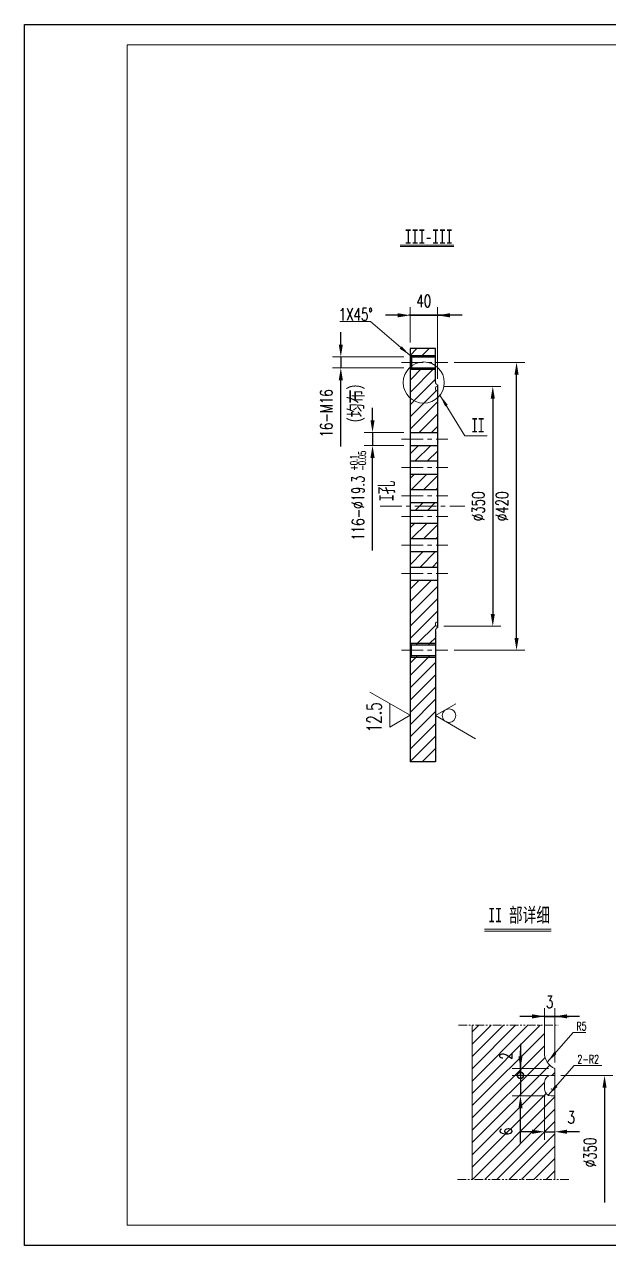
# Model space of a CAD drawing. Header units: millimetres. Extents: x 0 to 2520, y 0 to 1782.
# Drawn here: x 0 to 852, y 0 to 1782 of the extents above; entities that cross this region are included whole.
import ezdxf

# ---------------------------------------------------------------- set-up
doc = ezdxf.new("R2010")
doc.units = ezdxf.units.MM
doc.header["$PDSIZE"] = -3
doc.linetypes.add('CENTER', pattern=[50.8, 31.75, -6.35, 6.35, -6.35])
doc.linetypes.add('PHANTOM', pattern=[2.5, 1.25, -0.25, 0.25, -0.25, 0.25, -0.25])
doc.layers.get('0').update_dxf_attribs({"lineweight": 0})
for name, color, linetype, lineweight in [('07', 6, 'PHANTOM', 18), ('25C', 1, 'CENTER', 18), ('CAXA3', 7, 'Continuous', 25), ('尺寸线', 4, 'Continuous', 9), ('标注线', 4, 'Continuous', 5), ('粗线', 7, 'Continuous', 15), ('细线', 3, 'Continuous', 5)]:
    doc.layers.add(name, color=color, linetype=linetype, lineweight=lineweight)
doc.layers.add('边框', color=7, linetype='Continuous', lineweight=18, plot=False)
doc.styles.get("Standard").update_dxf_attribs({"font": 'romans.shx', "width": 0.7})
doc.styles.add('标准', font='', dxfattribs={"width": 0.667})
doc.styles.add('线性', font='romans.shx', dxfattribs={"width": 0.7})
doc.styles.get('标准').set_extended_font_data('宋体')
doc.dimstyles.new('标准', dxfattribs={"dimscale": 6, "dimtxt": 3, "dimasz": 3, "dimexe": 2, "dimexo": 1.5, "dimgap": 2, "dimtad": 1, "dimdec": 1, "dimzin": 12, "dimdsep": 46, "dimtxsty": 'Standard', "dimcen": 0, "dimdle": 6, "dimclrd": 256, "dimclre": 256, "dimclrt": 256, "dimadec": 1, "dimazin": 3, "dimtfac": 1, "dimtdec": 1, "dimtmove": 0, "dimatfit": 0, "dimfxl": 0, "dimtolj": 1, "dimarcsym": 0})
pattern_1 = [(45, (0, 0), (-8.98026, 8.98026), [])]

# ---------------------------------------------------------------- blocks, each defined once
blk = doc.blocks.new('*X67')
at = {"layer": '尺寸线', "linetype": 'ByBlock'}
for points in [[(717.9, 1288.8), (720.9, 1270.8), (714.9, 1270.8)], [(717.9, 868.8), (720.9, 886.8), (714.9, 886.8)]]:
    blk.add_hatch(color=256, dxfattribs=at).paths.add_polyline_path(points, flags=0)
for p, q in [((626.8, 1288.8), (729.9, 1288.8)), ((626.8, 868.8), (729.9, 868.8))]:
    blk.add_line(p, q, dxfattribs=at)
at = {"layer": '尺寸线', "linetype": 'ByBlock', "lineweight": -2}
blk.add_line((717.9, 886.8), (717.9, 1270.8), dxfattribs=at)
at = {"layer": '尺寸线', "linetype": 'ByBlock', "insert": (696.9, 1078.8), "char_height": 18, "width": 73.8, "attachment_point": 5, "rotation": 90}
blk.add_mtext('%%C420', dxfattribs=at)
blk = doc.blocks.new('*X68')
at = {"layer": '尺寸线', "linetype": 'ByBlock'}
for points in [[(461.5, 1296.8), (458.5, 1314.8), (464.5, 1314.8)], [(461.5, 1280.8), (458.5, 1262.8), (464.5, 1262.8)]]:
    blk.add_hatch(color=256, dxfattribs=at).paths.add_polyline_path(points, flags=0)
at = {"layer": '尺寸线', "linetype": 'ByBlock', "lineweight": -2}
for p, q in [((461.5, 1314.8), (461.5, 1332.8)), ((461.5, 1296.8), (461.5, 1280.8)), ((562.5, 1296.8), (562.5, 1296.8)), ((461.5, 1166.2), (461.5, 1262.8))]:
    blk.add_line(p, q, dxfattribs=at)
at = {"layer": '尺寸线', "linetype": 'ByBlock'}
for p, q in [((553.5, 1296.8), (449.5, 1296.8)), ((553.6, 1280.8), (449.5, 1280.8))]:
    blk.add_line(p, q, dxfattribs=at)
at = {"layer": '尺寸线', "linetype": 'ByBlock', "insert": (440.5, 1214.5), "char_height": 18, "width": 93.6, "attachment_point": 5, "rotation": 90}
blk.add_mtext('16-M16', dxfattribs=at)
blk = doc.blocks.new('*X69')
at = {"layer": '尺寸线', "linetype": 'ByBlock'}
for points in [[(562.6, 1357.5), (544.6, 1354.5), (544.6, 1360.5)], [(602.6, 1357.5), (620.6, 1354.5), (620.6, 1360.5)]]:
    blk.add_hatch(color=256, dxfattribs=at).paths.add_polyline_path(points, flags=0)
at = {"layer": '尺寸线', "linetype": 'ByBlock', "lineweight": -2}
for p, q in [((544.6, 1357.5), (526.6, 1357.5)), ((616.8, 1357.5), (560.4, 1357.5)), ((562.6, 1357.5), (602.6, 1357.5)), ((582.6, 1357.5), (616.8, 1357.5)), ((582.6, 1357.5), (616.8, 1357.5)), ((638.6, 1357.5), (620.6, 1357.5))]:
    blk.add_line(p, q, dxfattribs=at)
at = {"layer": '尺寸线', "linetype": 'ByBlock'}
for p, q in [((562.6, 1317.8), (562.6, 1369.5)), ((602.6, 1264.8), (602.6, 1369.5))]:
    blk.add_line(p, q, dxfattribs=at)
at = {"layer": '尺寸线', "linetype": 'ByBlock', "insert": (582.6, 1378.5), "char_height": 18, "width": 30.6, "attachment_point": 5}
blk.add_mtext('40', dxfattribs=at)
blk = doc.blocks.new('*X70')
at = {"layer": '尺寸线', "linetype": 'Continuous'}
blk.add_hatch(color=256, dxfattribs=at).paths.add_polyline_path([(606.2, 1241), (617.5, 1226.9), (613.7, 1224.5)], flags=0)
for p, q in [((606.2, 1241), (642.6, 1181.6)), ((642.6, 1181.6), (675.1, 1181.6))]:
    blk.add_line(p, q, dxfattribs=at)
at = {"layer": '尺寸线'}
blk.add_line((675.1, 1181.6), (675.1, 1181.6), dxfattribs=at)
blk = doc.blocks.new('*X71')
at = {"layer": '尺寸线', "linetype": 'ByBlock'}
for points in [[(507.8, 1186.5), (504.8, 1204.5), (510.8, 1204.5)], [(507.8, 1167.5), (504.8, 1149.5), (510.8, 1149.5)]]:
    blk.add_hatch(color=256, dxfattribs=at).paths.add_polyline_path(points, flags=0)
at = {"layer": '尺寸线', "linetype": 'ByBlock', "lineweight": -2}
for p, q in [((507.8, 1204.5), (507.8, 1222.5)), ((507.8, 1186.5), (507.8, 1167.5)), ((562.6, 1186.5), (562.6, 1186.5)), ((507.8, 1014.4), (507.8, 1149.5))]:
    blk.add_line(p, q, dxfattribs=at)
at = {"layer": '尺寸线', "linetype": 'ByBlock'}
for p, q in [((553.6, 1186.5), (495.8, 1186.5)), ((553.6, 1167.5), (495.8, 1167.5))]:
    blk.add_line(p, q, dxfattribs=at)
at = {"layer": '尺寸线', "linetype": 'ByBlock', "insert": (486.8, 1076.2), "char_height": 18, "width": 131.4, "attachment_point": 5, "rotation": 90}
blk.add_mtext('116-%%C19.3', dxfattribs=at)
blk = doc.blocks.new('*X76')
at = {"layer": '尺寸线', "linetype": 'ByBlock'}
for points in [[(758.6, 166.1), (740.6, 163.1), (740.6, 169.1)], [(773.6, 166.1), (791.6, 163.1), (791.6, 169.1)]]:
    blk.add_hatch(color=256, dxfattribs=at).paths.add_polyline_path(points, flags=0)
at = {"layer": '尺寸线', "linetype": 'ByBlock', "lineweight": -2}
for p, q in [((758.6, 228.4), (758.6, 228.4)), ((740.6, 166.1), (722.6, 166.1)), ((758.6, 166.1), (773.6, 166.1)), ((809.6, 166.1), (791.6, 166.1))]:
    blk.add_line(p, q, dxfattribs=at)
at = {"layer": '尺寸线', "linetype": 'ByBlock'}
for p, q in [((758.6, 219.4), (758.6, 154.1)), ((773.6, 175.6), (773.6, 154.1))]:
    blk.add_line(p, q, dxfattribs=at)
at = {"layer": '尺寸线', "linetype": 'ByBlock', "insert": (797.6, 187.1), "char_height": 18, "width": 10.8, "attachment_point": 5}
blk.add_mtext('3', dxfattribs=at)
blk = doc.blocks.new('_DotSmall')
at = {"color": 0, "linetype": 'ByBlock'}
blk.add_lwpolyline([(-0.0625, 0, 0.5, 0.5, 1), (0.0625, 0, 0.5, 0.5, 1)], format="xyseb", close=True, dxfattribs=at)
blk = doc.blocks.new('*X77')
at = {"layer": '尺寸线', "linetype": 'ByBlock'}
blk.add_hatch(color=256, dxfattribs=at).paths.add_polyline_path([(723.6, 218.4), (720.6, 200.4), (726.6, 200.4)], flags=0)
at = {"layer": '尺寸线', "linetype": 'ByBlock', "lineweight": -2}
for p, q in [((723.6, 248.4), (723.6, 284.4)), ((723.6, 248.4), (723.6, 218.4)), ((768.6, 248.4), (768.6, 248.4)), ((723.6, 150.6), (723.6, 200.4))]:
    blk.add_line(p, q, dxfattribs=at)
at = {"layer": '尺寸线', "linetype": 'ByBlock'}
for p, q in [((759.6, 248.4), (711.6, 248.4)), ((759.6, 218.4), (711.6, 218.4))]:
    blk.add_line(p, q, dxfattribs=at)
at = {"layer": '尺寸线', "linetype": 'ByBlock', "lineweight": -2, "xscale": 18, "yscale": 18, "zscale": 18, "rotation": 270}
blk.add_blockref('_DotSmall', (723.6, 248.4), dxfattribs=at)
at = {"layer": '尺寸线', "linetype": 'ByBlock', "insert": (702.6, 166.5), "char_height": 18, "width": 36, "attachment_point": 5, "rotation": 90}
blk.add_mtext('6', dxfattribs=at)
blk = doc.blocks.new('*X78')
at = {"layer": '尺寸线', "linetype": 'ByBlock'}
blk.add_hatch(color=256, dxfattribs=at).paths.add_polyline_path([(723.6, 258.4), (720.6, 276.4), (726.6, 276.4)], flags=0)
at = {"layer": '尺寸线', "linetype": 'ByBlock', "lineweight": -2}
for p, q in [((723.6, 294.4), (723.6, 248.4)), ((723.6, 260.5), (723.6, 258.4))]:
    blk.add_line(p, q, dxfattribs=at)
at = {"layer": '尺寸线', "linetype": 'ByBlock'}
for p, q in [((764.6, 258.4), (711.6, 258.4)), ((764.6, 248.4), (711.6, 248.4))]:
    blk.add_line(p, q, dxfattribs=at)
at = {"layer": '尺寸线', "linetype": 'ByBlock', "lineweight": -2, "xscale": 18, "yscale": 18, "zscale": 18, "rotation": 90}
blk.add_blockref('_DotSmall', (723.6, 248.4), dxfattribs=at)
at = {"layer": '尺寸线', "linetype": 'ByBlock', "insert": (702.6, 276.7), "char_height": 18, "width": 36, "attachment_point": 5, "rotation": 90}
blk.add_mtext('2', dxfattribs=at)
blk = doc.blocks.new('*X79')
at = {"layer": '尺寸线', "linetype": 'ByBlock'}
for points in [[(758.6, 334.5), (740.6, 331.5), (740.6, 337.5)], [(773.6, 334.5), (791.6, 331.5), (791.6, 337.5)]]:
    blk.add_hatch(color=256, dxfattribs=at).paths.add_polyline_path(points, flags=0)
for p, q in [((758.6, 290.3), (758.6, 346.5)), ((773.6, 267.4), (773.6, 346.5))]:
    blk.add_line(p, q, dxfattribs=at)
at = {"layer": '尺寸线', "linetype": 'ByBlock', "lineweight": -2}
for p, q in [((740.6, 334.5), (722.6, 334.5)), ((794.3, 334.5), (749.9, 334.5)), ((758.6, 334.5), (773.6, 334.5)), ((766.1, 334.5), (794.3, 334.5)), ((766.1, 334.5), (794.3, 334.5)), ((809.6, 334.5), (791.6, 334.5))]:
    blk.add_line(p, q, dxfattribs=at)
at = {"layer": '尺寸线', "linetype": 'ByBlock', "insert": (766.1, 355.5), "char_height": 18, "width": 10.8, "attachment_point": 5}
blk.add_mtext('3', dxfattribs=at)
blk = doc.blocks.new('*X80')
at = {"layer": '尺寸线', "linetype": 'Continuous'}
blk.add_hatch(color=256, dxfattribs=at).paths.add_polyline_path([(762.7, 267.6), (772.8, 282.6), (776.2, 279.7)], flags=0)
for p, q in [((762.7, 267.6), (800.4, 311)), ((800.4, 311), (819.1, 311))]:
    blk.add_line(p, q, dxfattribs=at)
at = {"layer": '尺寸线'}
blk.add_line((819.1, 311), (819.1, 311), dxfattribs=at)
blk = doc.blocks.new('*X81')
at = {"layer": '尺寸线', "linetype": 'Continuous'}
blk.add_hatch(color=256, dxfattribs=at).paths.add_polyline_path([(562.6, 1298.8), (547.4, 1308.9), (550.4, 1312.3)], flags=0)
for p, q in [((504.7, 1348.5), (460.3, 1348.5)), ((562.6, 1298.8), (504.7, 1348.5))]:
    blk.add_line(p, q, dxfattribs=at)
at = {"layer": '尺寸线'}
blk.add_line((460.3, 1348.5), (460.3, 1348.5), dxfattribs=at)
blk = doc.blocks.new('*X82')
at = {"layer": '尺寸线', "linetype": 'ByBlock'}
for points in [[(683.2, 1253.8), (680.2, 1235.8), (686.2, 1235.8)], [(683.2, 903.8), (680.2, 921.8), (686.2, 921.8)]]:
    blk.add_hatch(color=256, dxfattribs=at).paths.add_polyline_path(points, flags=0)
for p, q in [((611.6, 1253.8), (695.2, 1253.8)), ((611.6, 903.8), (695.2, 903.8))]:
    blk.add_line(p, q, dxfattribs=at)
at = {"layer": '尺寸线', "linetype": 'ByBlock', "lineweight": -2}
blk.add_line((683.2, 1235.8), (683.2, 921.8), dxfattribs=at)
at = {"layer": '尺寸线', "linetype": 'ByBlock', "insert": (662.2, 1078.8), "char_height": 18, "width": 70.2, "attachment_point": 5, "rotation": 90}
blk.add_mtext('%%C350', dxfattribs=at)
blk = doc.blocks.new('*X91')
at = {"layer": '尺寸线', "linetype": 'Continuous'}
blk.add_hatch(color=256, dxfattribs=at).paths.add_polyline_path([(764.1, 219.4), (774.2, 234.5), (777.6, 231.5)], flags=0)
for p, q in [((764.1, 219.4), (801.8, 262.8)), ((801.8, 262.8), (842.1, 262.8))]:
    blk.add_line(p, q, dxfattribs=at)
at = {"layer": '尺寸线'}
blk.add_line((842.1, 262.8), (842.1, 262.8), dxfattribs=at)

msp = doc.modelspace()

# ---------------------------------------------------------------- hatches: boundary and pattern name
at = {"layer": '尺寸线'}
h = msp.add_hatch(dxfattribs=at)
h.set_pattern_fill('ANSI31', color=256, style=0, pattern_type=0)
h.set_pattern_definition(pattern_1)
h.paths.add_polyline_path([(599.58, 1298.85), (599.58, 1308.85), (562.58, 1308.85), (562.58, 1298.85)], flags=0)
h.paths.add_polyline_path([(599.58, 1296.85), (599.58, 1298.85), (562.58, 1298.85), (564.58, 1296.85)], flags=0)
h.paths.add_polyline_path([(599.58, 1278.85), (599.58, 1280.85), (564.58, 1280.85), (562.58, 1278.85)], flags=0)
edge = h.paths.add_edge_path(flags=0)
edge.add_line((602.59, 1237.14), (602.58, 1247.85))
edge.add_line((602.58, 1247.85), (601.58, 1247.85))
edge.add_arc((601.58, 1249.85), 2, 180, 270, ccw=False)
edge.add_line((599.58, 1249.85), (599.58, 1251.85))
edge.add_arc((601.58, 1251.85), 2, 90, 180, ccw=False)
edge.add_line((601.58, 1253.85), (602.58, 1253.85))
edge.add_line((602.58, 1253.85), (602.58, 1255.85))
edge.add_arc((604.58, 1260.43), 5, 180, 246.42184, ccw=False)
edge.add_line((599.58, 1260.43), (599.58, 1278.85))
edge.add_line((599.58, 1278.85), (562.58, 1278.85))
edge.add_line((562.58, 1278.85), (562.56, 1236.96))
edge.add_arc((582.48, 1259.4), 30, 228.41347, 312.09885)
edge = h.paths.add_edge_path(flags=0)
edge.add_line((602.58, 1186.51), (602.59, 1237.14))
edge.add_arc((582.48, 1259.4), 30, 228.41347, 312.09885, ccw=False)
edge.add_line((562.56, 1236.96), (562.58, 1186.51))
edge.add_line((562.58, 1186.51), (602.58, 1186.51))
h.paths.add_polyline_path([(602.58, 1144.94), (602.58, 1167.46), (562.58, 1167.46), (562.58, 1144.94)], flags=0)
h.paths.add_polyline_path([(602.58, 1103.37), (602.58, 1125.89), (562.58, 1125.89), (562.58, 1103.37)], flags=0)
h.paths.add_polyline_path([(602.58, 1078.85), (602.58, 1084.32), (562.58, 1084.32), (562.58, 1078.85)], flags=0)
h.paths.add_polyline_path([(602.58, 1073.37), (602.58, 1078.85), (562.58, 1078.85), (562.58, 1073.37)], flags=0)
h.paths.add_polyline_path([(602.58, 1031.8), (602.58, 1054.32), (562.58, 1054.32), (562.58, 1031.8)], flags=0)
h.paths.add_polyline_path([(602.58, 990.23), (602.58, 1012.75), (562.58, 1012.75), (562.58, 990.23)], flags=0)
edge = h.paths.add_edge_path(flags=0)
edge.add_line((599.58, 878.85), (599.58, 897.27))
edge.add_arc((604.58, 897.27), 5, 113.57816, 180, ccw=False)
edge.add_line((602.58, 901.85), (602.58, 903.85))
edge.add_line((602.58, 903.85), (601.58, 903.85))
edge.add_arc((601.58, 905.85), 2, 180, 270, ccw=False)
edge.add_line((599.58, 905.85), (599.58, 907.85))
edge.add_arc((601.58, 907.85), 2, 90, 180, ccw=False)
edge.add_line((601.58, 909.85), (602.58, 909.85))
edge.add_line((602.58, 909.85), (602.58, 971.18))
edge.add_line((602.58, 971.18), (562.58, 971.18))
edge.add_line((562.58, 971.18), (562.58, 878.85))
edge.add_line((562.58, 878.85), (599.58, 878.85))
h.paths.add_polyline_path([(599.58, 705.85), (599.58, 858.85), (562.58, 858.85), (562.58, 705.85)], flags=0)
h = msp.add_hatch(dxfattribs=at)
h.set_pattern_fill('ANSI31', color=256, style=0, pattern_type=0)
h.set_pattern_definition(pattern_1)
h.paths.add_polyline_path([(599.58, 876.85), (599.58, 878.85), (562.58, 878.85), (564.58, 876.85)], flags=0)
h.paths.add_polyline_path([(599.58, 858.85), (599.58, 860.85), (564.58, 860.85), (562.58, 858.85)], flags=0)
h = msp.add_hatch(dxfattribs=at)
h.set_pattern_fill('ANSI31', color=256, style=0, pattern_type=0)
h.set_pattern_definition(pattern_1)
edge = h.paths.add_edge_path(flags=0)
edge.add_line((773.63, 96.65), (773.63, 218.35))
edge.add_line((773.63, 218.35), (768.68, 218.35))
edge.add_arc((768.63, 228.35), 10, 179.73398, 270.26602, ccw=False)
edge.add_line((758.63, 228.4), (758.63, 238.31))
edge.add_arc((768.63, 238.35), 10, 89.73398, 180.26602, ccw=False)
edge.add_line((768.68, 248.35), (773.63, 248.35))
edge.add_line((773.63, 248.35), (773.67, 258.34))
edge.add_arc((783.63, 281.27), 25, 179.89359, 246.52823, ccw=False)
edge.add_line((758.63, 281.31), (758.63, 321.46))
edge.add_line((758.63, 321.46), (653.2, 321.46))
edge.add_line((653.2, 321.46), (653.2, 96.65))
edge.add_line((653.2, 96.65), (773.63, 96.65))
msp.add_hatch(color=256, dxfattribs=at).paths.add_polyline_path([(846.24, 248.35), (843.24, 230.35), (849.24, 230.35)], flags=0)

# ---------------------------------------------------------------- linework, layer by layer
at = {"layer": '07', "ltscale": 10}
for p, q in [((633.2, 321.46), (778.63, 321.46)), ((631.7, 96.65), (795.13, 96.65))]:
    msp.add_line(p, q, dxfattribs=at)
at = {"layer": '25C'}
for p, q in [((549.96, 1288.85), (617.81, 1288.85)), ((549.96, 1176.99), (617.81, 1176.99)), ((549.96, 1135.42), (617.81, 1135.42)), ((549.96, 1093.85), (617.81, 1093.85)), ((518.74, 1078.85), (642.27, 1078.85)), ((549.96, 1063.85), (617.81, 1063.85)), ((549.96, 1022.28), (617.81, 1022.28)), ((549.96, 980.71), (617.81, 980.71)), ((549.96, 868.85), (617.81, 868.85))]:
    msp.add_line(p, q, dxfattribs=at)
at = {"layer": 'CAXA3', "color": 0, "linetype": 'Continuous', "lineweight": 25}
for p, q in [((562.58, 1308.85), (562.58, 705.85)), ((599.58, 1308.85), (562.58, 1308.85)), ((599.58, 1260.43), (599.58, 1308.85)), ((564.58, 1296.85), (562.58, 1298.85)), ((564.58, 1296.85), (599.58, 1296.85)), ((564.58, 1296.85), (564.58, 1280.85)), ((564.58, 1280.85), (562.58, 1278.85)), ((564.58, 1280.85), (599.58, 1280.85)), ((602.58, 1255.85), (602.58, 1253.85)), ((602.58, 1253.85), (602.58, 903.85)), ((562.58, 1186.51), (602.58, 1186.51)), ((562.58, 1167.46), (602.58, 1167.46)), ((562.58, 1144.94), (602.58, 1144.94)), ((562.58, 1125.89), (602.58, 1125.89)), ((562.58, 1103.37), (602.58, 1103.37)), ((562.58, 1084.32), (602.58, 1084.32)), ((562.58, 1073.37), (602.58, 1073.37)), ((562.58, 1054.32), (602.58, 1054.32)), ((562.58, 1031.8), (602.58, 1031.8)), ((562.58, 1012.75), (602.58, 1012.75)), ((562.58, 990.23), (602.58, 990.23)), ((562.58, 971.18), (602.58, 971.18)), ((599.58, 897.27), (599.58, 705.85)), ((602.58, 901.85), (602.58, 903.85)), ((602.58, 903.85), (602.58, 901.85)), ((564.58, 876.85), (562.58, 878.85)), ((564.58, 876.85), (599.58, 876.85)), ((564.58, 860.85), (564.58, 876.85)), ((564.58, 860.85), (562.58, 858.85)), ((564.58, 860.85), (599.58, 860.85)), ((599.58, 705.85), (562.58, 705.85))]:
    msp.add_line(p, q, dxfattribs=at)
at = {"layer": '尺寸线'}
for p, q in [((547.92, 1459.97), (626.25, 1459.97)), ((547.92, 1457.97), (626.25, 1457.97)), ((670.94, 461.88), (768.47, 461.88)), ((670.94, 458.88), (768.47, 458.88)), ((782.63, 248.35), (858.24, 248.35))]:
    msp.add_line(p, q, dxfattribs=at)
at = {"layer": '尺寸线', "lineweight": -2}
msp.add_line((846.24, 230.35), (846.24, 62.79), dxfattribs=at)
at = {"layer": '尺寸线'}
msp.add_circle((582.48, 1259.4), 30, dxfattribs=at)
for p in [(600.37, 1248.25), (600.37, 909.44), (773.63, 248.35), (762.6, 220.38), (768.63, 228.35)]:
    msp.add_point(p, dxfattribs=at)
at = {"layer": '标注线'}
for p, q in [((562.58, 773.81), (504, 807.63)), ((532.84, 756.64), (532.84, 790.98)), ((599.58, 773.39), (629.31, 790.56)), ((562.58, 773.81), (532.84, 756.64)), ((599.58, 773.39), (658.15, 739.57))]:
    msp.add_line(p, q, dxfattribs=at)
msp.add_circle((619.4, 773.39), 9.91, dxfattribs=at)
at = {"layer": '粗线'}
for p, q in [((2490, 1752), (150, 1752)), ((150, 1752), (150, 30)), ((599.58, 1251.85), (599.58, 1249.85)), ((602.58, 1253.85), (601.58, 1253.85)), ((602.58, 1247.85), (601.58, 1247.85)), ((602.58, 1255.85), (602.58, 1253.85)), ((602.58, 909.85), (601.58, 909.85)), ((599.58, 905.85), (599.58, 907.85)), ((602.58, 903.85), (601.58, 903.85)), ((602.58, 901.85), (602.58, 903.85)), ((653.2, 321.46), (653.2, 96.65)), ((758.63, 321.46), (758.63, 281.27)), ((773.63, 258.35), (773.63, 248.35)), ((758.63, 238.35), (758.63, 228.35)), ((773.63, 248.35), (768.63, 248.35)), ((773.63, 248.35), (773.63, 96.65)), ((773.63, 218.35), (768.63, 218.35)), ((150, 30), (2490, 30))]:
    msp.add_line(p, q, dxfattribs=at)
for centre, radius, start, end in [((604.58, 1260.43), 5, 180, 246.42182), ((601.58, 1251.85), 2, 90, 180), ((601.58, 1249.85), 2, 180, 270), ((601.58, 907.85), 2, 90, 180), ((601.58, 905.85), 2, 180, 270), ((604.58, 897.27), 5, 113.57818, 180), ((783.63, 281.27), 25, 180, 246.42182), ((768.63, 238.35), 10, 90, 180), ((768.63, 228.35), 10, 180, 270)]:
    msp.add_arc(centre, radius, start, end, dxfattribs=at)
at = {"layer": '细线', "linetype": 'Continuous', "lineweight": 25}
for p, q in [((562.58, 1298.85), (599.58, 1298.85)), ((562.58, 1278.85), (599.58, 1278.85)), ((562.58, 878.85), (599.58, 878.85)), ((562.58, 858.85), (599.58, 858.85))]:
    msp.add_line(p, q, dxfattribs=at)
at = {"layer": '边框', "linetype": 'Continuous', "lineweight": 25}
for p, q in [((0, 0), (0, 1782)), ((0, 1782), (2520, 1782)), ((2520, 0), (0, 0))]:
    msp.add_line(p, q, dxfattribs=at)

# ---------------------------------------------------------------- block references
at = {"layer": '尺寸线'}
for name in ['*X81', '*X70', '*X80', '*X91']:
    msp.add_blockref(name, (0, 0), dxfattribs=at)

# ---------------------------------------------------------------- texts
at = {"layer": '尺寸线', "width": 0.707}
for s, p in [('R5', (805.19, 314.07)), ('2-R2', (806.59, 265.93))]:
    msp.add_text(s, height=12, dxfattribs=at).set_placement(p)
at = {"layer": '尺寸线', "char_height": 21}
for s, insert, width, attachment_point, style in [('{\\fSimSun|b0|i0|c119|p8;III-III}', (589.82, 1472.39), 138.5067, 5, '线性'), ('II', (651.98, 1207.56), 16.8317, 1, '标准'), ('{\\fSimSun|b0|i0|c119|p8;II} 部详细', (721.73, 481.2), 179.62, 5, '线性')]:
    msp.add_mtext(s, dxfattribs=dict(at, insert=insert, width=width, attachment_point=attachment_point, style=style))
at = {"layer": '尺寸线', "insert": (458.5, 1367.75), "char_height": 18, "width": 37.8255, "attachment_point": 1}
msp.add_mtext('1X45%%D', dxfattribs=at)
at = {"layer": '尺寸线', "rotation": 90}
for s, insert, char_height, width, attachment_point, style in [('（均布）', (484.66, 1228.99), 21, 119.8867, 5, '线性'), ('{\\Fromans,gbcbig.shx;-0.05}', (487.51, 1131.04), 10.5, 47.3201, 1, '标准'), ('{\\Fromans,gbcbig.shx;+0.1}', (475.27, 1131.04), 10.5, 47.3201, 1, '标准'), ('{\\fSimSun|b0|i0|c119|p8;I}孔', (529.24, 1101.16), 21, 57.0033, 5, '线性')]:
    msp.add_mtext(s, dxfattribs=dict(at, insert=insert, char_height=char_height, width=width, attachment_point=attachment_point, style=style))
at = {"layer": '尺寸线', "attachment_point": 5, "rotation": 90}
for s, insert, char_height, width in [('12.5', (510.18, 770.9), 21, 54.6), ('%%C350', (825.24, 136.03), 18, 70.2)]:
    msp.add_mtext(s, dxfattribs=dict(at, insert=insert, char_height=char_height, width=width))

# ---------------------------------------------------------------- dimensions: what is measured, and where the dimension line sits
at = {"layer": '尺寸线'}
dim = msp.add_linear_dim(base=(602.58, 1357.54), p1=(562.58, 1308.85), p2=(602.58, 1255.85), dimstyle='标准', override={"dimsah": 1, "dimtmove": 1, "dimtzin": 0}, dxfattribs=at)
dim.commit()
dim.dimension.update_dxf_attribs({"geometry": '*X69', "text_midpoint": (582.58, 1378.54), "dimtype": 160})
for base, p1, p2, text, override, picture, middle in [((461.5, 1280.85), (562.45, 1296.85), (562.6, 1280.85), '16-M16', {"dimsah": 1, "dimtzin": 0}, '*X68', (461.5, 1214.55)), ((717.9, 1288.85), (617.81, 868.85), (617.81, 1288.85), '%%C<>', {"dimsah": 1, "dimtmove": 1, "dimtzin": 0}, '*X67', (696.9, 1078.85)), ((507.79, 1167.46), (562.58, 1186.51), (562.58, 1167.46), '116-%%C19.3', {"dimsah": 1, "dimtzin": 0}, '*X71', (507.79, 1076.22)), ((723.62, 248.35), (773.63, 258.35), (773.63, 248.35), '2', {"dimblk2": 'DotSmall', "dimsah": 1, "dimatfit": 3, "dimtzin": 0}, '*X78', (723.62, 276.68))]:
    dim = msp.add_linear_dim(base=base, p1=p1, p2=p2, angle=90, text=text, dimstyle='标准', override=override, dxfattribs=at)
    dim.commit()
    dim.dimension.update_dxf_attribs({"geometry": picture, "text_midpoint": middle, "dimtype": 160})
for base, p1, p2, text, override, picture, middle in [((683.18, 903.85), (602.58, 1253.85), (602.58, 903.85), '%%C<>', {"dimsah": 1, "dimtzin": 0}, '*X82', (662.18, 1078.85)), ((723.62, 218.35), (768.63, 248.35), (768.63, 218.35), '6', {"dimblk1": 'DotSmall', "dimsah": 1, "dimatfit": 3, "dimtzin": 0}, '*X77', (702.62, 166.45))]:
    dim = msp.add_linear_dim(base=base, p1=p1, p2=p2, angle=90, text=text, dimstyle='标准', override=override, dxfattribs=at)
    dim.commit()
    dim.dimension.update_dxf_attribs({"geometry": picture, "text_midpoint": middle})
for base, p1, p2, picture, middle in [((773.63, 334.45), (758.63, 281.27), (773.63, 258.35), '*X79', (766.13, 355.45)), ((773.63, 166.06), (758.63, 228.35), (773.63, 184.64), '*X76', (797.63, 187.06))]:
    dim = msp.add_linear_dim(base=base, p1=p1, p2=p2, text='3', dimstyle='标准', override={"dimsah": 1, "dimtmove": 1, "dimtzin": 0}, dxfattribs=at)
    dim.commit()
    dim.dimension.update_dxf_attribs({"geometry": picture, "text_midpoint": middle, "dimtype": 160})

doc.saveas('drawing.dxf')
